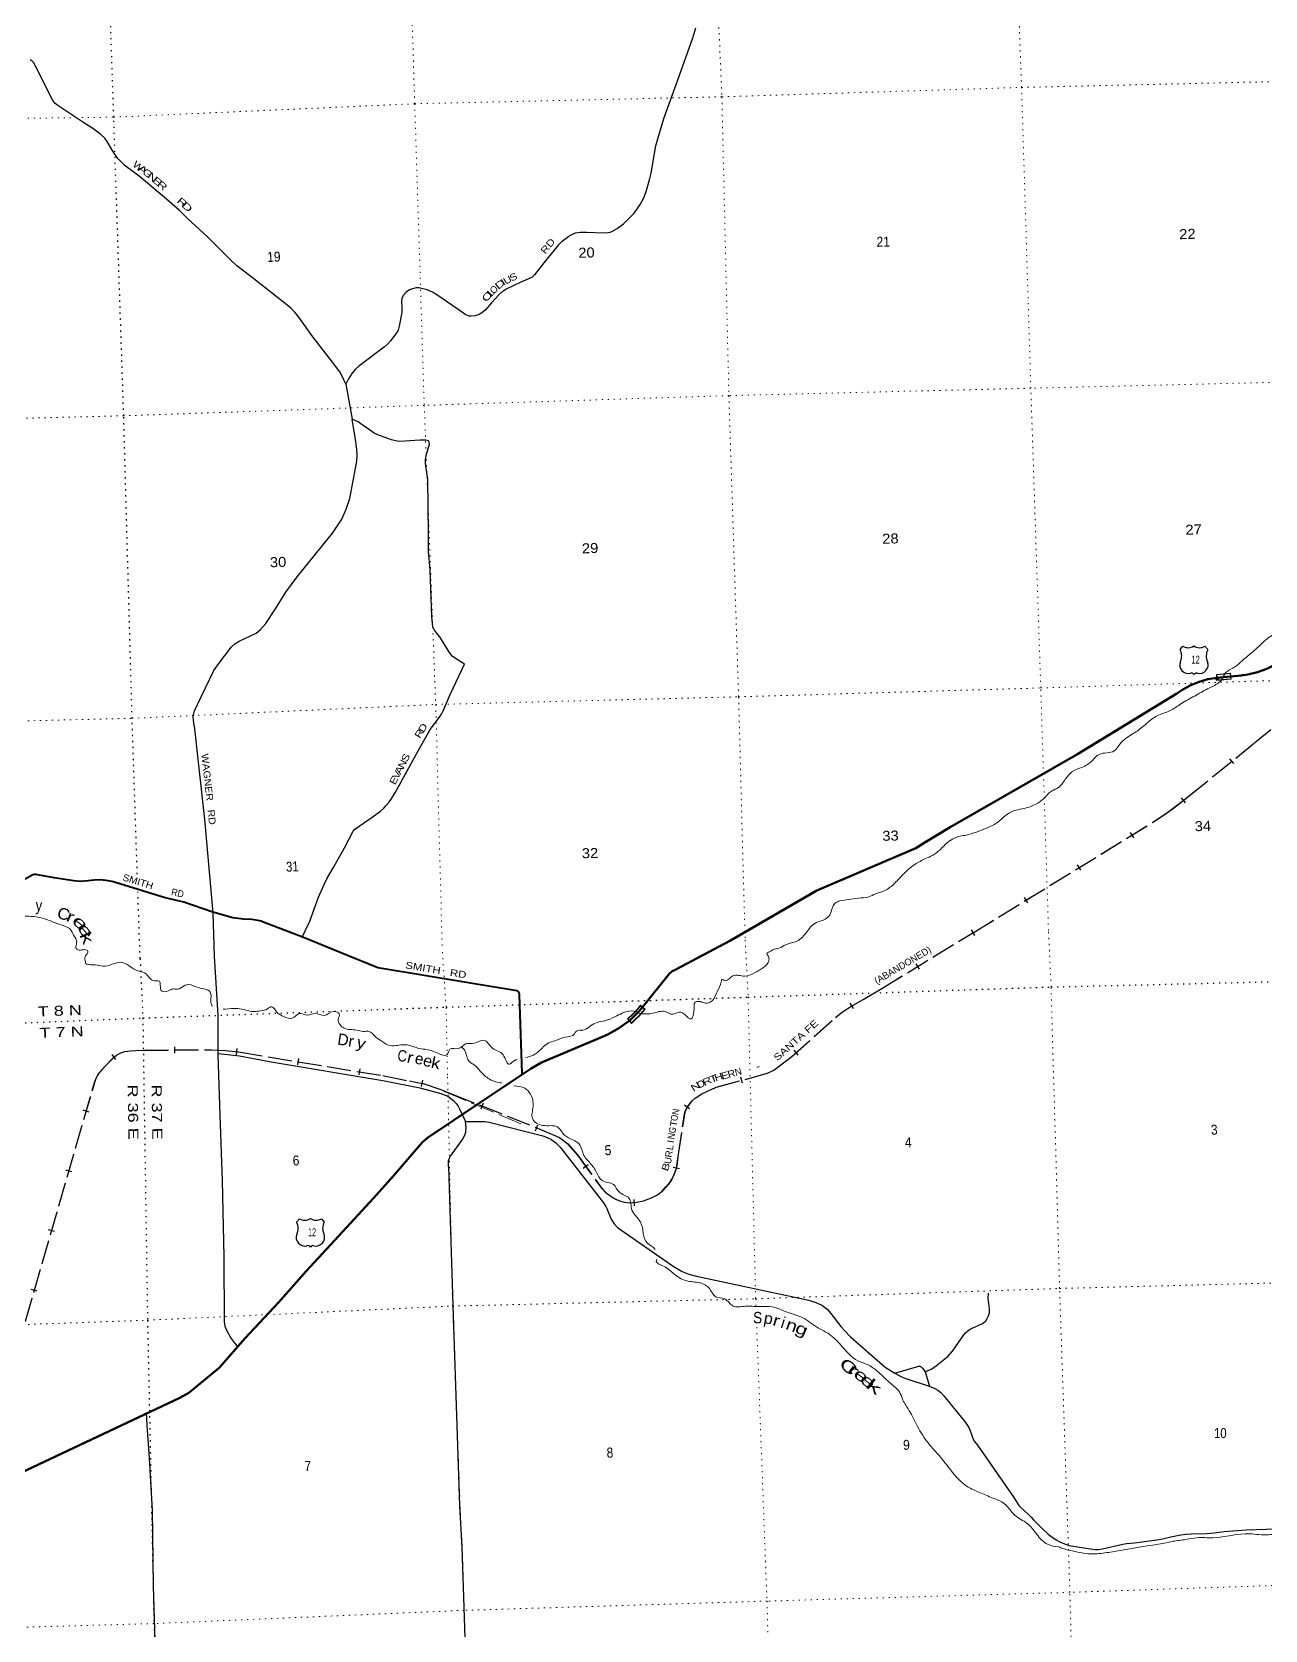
# Model space of a CAD drawing. Header units: feet. Extents: x 505285 to 763886, y -543582 to -353855.
# Drawn here: x 699334 to 720913, y -504605 to -476644 of the extents above; entities that cross this region are included whole.
import ezdxf
from ezdxf.enums import TextEntityAlignment as Align

# ---------------------------------------------------------------- set-up
doc = ezdxf.new("R2010")
doc.units = ezdxf.units.FT
doc.header["$LTSCALE"] = 70
doc.header["$PDMODE"] = 32
doc.header["$PDSIZE"] = 35
doc.linetypes.add('DOTTED', pattern=[1.5, 0.3, -1.2])
doc.linetypes.add('LONG_DASHED', pattern=[7.5, 6, -1.5])
for name, color, linetype, lineweight in [('16', 7, 'Continuous', 25), ('20', 7, 'Continuous', 70), ('26', 7, 'Continuous', 40), ('27', 7, 'Continuous', 13), ('29', 7, 'Continuous', 25), ('30', 7, 'Continuous', 13), ('34', 7, 'Continuous', 25), ('39', 7, 'Continuous', 13), ('57', 7, 'Continuous', 13), ('6', 7, 'DOTTED', 25), ('63', 7, 'Continuous', 25), ('7', 7, 'DOTTED', 13)]:
    doc.layers.add(name, color=color, linetype=linetype, lineweight=lineweight)
doc.layers.add('41', color=7, linetype='Continuous')
doc.layers.add('55', color=7, linetype='Continuous')

msp = doc.modelspace()

# ---------------------------------------------------------------- linework, layer by layer
at = {"layer": '16'}
for p, q in [((719425.4, -487451.68), (719476.71, -487392.92)), ((719668.47, -487386.95), (719668.19, -487387.15)), ((719860.56, -487392.83), (719911.95, -487451.68)), ((703962.63, -497469.31), (704013.94, -497410.55)), ((704205.7, -497404.58), (704205.42, -497404.78)), ((704397.79, -497410.46), (704449.18, -497469.31))]:
    msp.add_line(p, q, dxfattribs=at)
for centre, radius, start, end in [((719232.42, -487562.31), 222.05, 332.97043, 29.75871), ((719567.79, -487235.26), 182.07, 239.97227, 303.45418), ((719769.57, -487235.76), 181.52, 236.33975, 300.08743), ((719769.56, -487235.26), 182.07, 236.54582, 236.59441), ((720104.92, -487562.31), 222.05, 150.24129, 207.02957), ((719571.61, -487717.21), 151.42, 159.09177, 283.81923), ((719765.73, -487717.21), 151.42, 256.18077, 20.90823), ((704105.02, -497252.89), 182.07, 239.97227, 303.45418), ((704306.8, -497253.39), 181.52, 236.33975, 300.08743), ((704306.79, -497252.89), 182.07, 236.54582, 236.59441), ((704108.84, -497734.84), 151.42, 159.09177, 283.81923), ((703769.65, -497579.94), 222.05, 332.97043, 29.75871), ((704302.96, -497734.84), 151.42, 256.18077, 20.90823), ((704642.15, -497579.94), 222.05, 150.24129, 207.02957)]:
    msp.add_arc(centre, radius, start, end, dxfattribs=at)
for centre, major_axis, start_param, end_param in [((719626.95, -487916.03), (-19.56, 51.67), 4.95877769, 6.28318531), ((719710.4, -487916.03), (19.56, 51.67), 0, 1.32637542), ((704164.18, -497933.66), (-19.56, 51.67), 4.95877769, 6.28318531), ((704247.63, -497933.66), (19.56, 51.67), 0, 1.32637542)]:
    msp.add_ellipse(centre, major_axis=major_axis, ratio=0.929097, start_param=start_param, end_param=end_param, dxfattribs=at)
at = {"layer": '20'}
for points in [[(711559.28, -492539.3), (713070.14, -491668.42), (714799.36, -490922.75), (714957.82, -490827.91), (715403.49, -490560.29), (717633.35, -489278.36), (719369.95, -488217.2), (719475.92, -488146.99), (719615.04, -488072.68), (719761.17, -488013.32), (719912.7, -487969.55), (720067.98, -487941.87), (720491.99, -487902.1), (720514.91, -487899.98), (720541.99, -487895.7), (720612.66, -487884.52), (720780.81, -487843.65), (720943.76, -487785.43), (721072.72, -487723.48), (721089.87, -487715.24), (721122.72, -487695.62), (722993.73, -486578.14)], [(707911.29, -494885.31), (708069, -494780.05), (708248, -494676.05), (709328, -494221.26), (709359.35, -494208.06), (709378, -494199.28), (709409.84, -494184.28), (709604.05, -494076.33), (709760.92, -493966.22), (709797.4, -493940.61), (709903.36, -493837.16), (709962.28, -493774.94), (710039.92, -493679.66), (710466.68, -493147.79), (710479.84, -493129.53), (710494.84, -493112.75), (710511.51, -493097.63), (710529.67, -493084.33), (710538.19, -493079.37), (710564.23, -493065.86), (710588.19, -493053.2), (711559.28, -492539.3)], [(699138.11, -501856.49), (701919, -500541.05), (702078.69, -500455.06), (702611.61, -500019.97), (703065.38, -499498.2), (703645.61, -498873.82), (704130.98, -498325.4), (704488.99, -497941.77), (704907.83, -497484.81), (705309.03, -497050.25), (705662.85, -496656.67), (706014.27, -496241.08), (706169.73, -496066.74), (706253, -495992.05), (707178.3, -495374.5), (707911.29, -494885.31)]]:
    msp.add_lwpolyline(points, dxfattribs=at)
at = {"layer": '26'}
for points in [[(704728.67, -492748.81), (704085.89, -492490.42), (703369.94, -492211.82), (703342.13, -492201), (703319.94, -492196.24), (703179.06, -492174.64), (703037.92, -492168.93), (702847.97, -492143.83), (702500.91, -492045.19), (701992.62, -491868.76), (701662.26, -491791.74), (700795, -491523.04), (700732.19, -491506.24), (700629.8, -491488), (700526.06, -491480.57), (700422.12, -491484.02), (700319.1, -491498.32), (700178.42, -491508.32), (700067.43, -491499.4), (699723.65, -491446.85), (699399.72, -491383.71), (699373.62, -491386.45), (699349.64, -491393.15), (699212.7, -491465.3)], [(707911.29, -494885.31), (707910.57, -494862.04), (707868.31, -493493.07), (707868.38, -493489.72), (707867.95, -493482.14), (707866.74, -493474.64), (707864.75, -493467.32), (707862.01, -493460.24), (707858.54, -493453.48), (707854.38, -493447.13), (707849.59, -493441.24), (707844.2, -493435.89), (707838.28, -493431.13), (707831.9, -493427.02), (707825.13, -493423.59), (707818.03, -493420.9), (705384, -493016.05), (704728.67, -492748.81)]]:
    msp.add_lwpolyline(points, dxfattribs=at)
at = {"layer": '29'}
for p, q in [((704826.25, -482805.62), (704934.91, -483417.7)), ((710962, -498412.05), (712930, -498831.05)), ((714961.82, -500090.01), (715042.19, -500339.99))]:
    msp.add_line(p, q, dxfattribs=at)
for points in [[(708613.93, -480305), (708728.78, -480215.08), (708783.72, -480185.09), (708844.88, -480161.37), (708932.26, -480146.38), (709043.39, -480145.12), (709341.74, -480156.37), (709412.91, -480155.11), (709450.36, -480147.63), (709481.57, -480133.89), (709572.71, -480085.17), (709686.31, -480001.49), (709812.41, -479875.33), (709872.32, -479812.89), (709929.75, -479735.44), (709977.19, -479665.5), (710042.11, -479545.58), (710084.55, -479438.17), (710143.23, -479232.07), (710171.95, -479115.9), (710225.62, -478769.92), (710251.84, -478636.27), (710296.78, -478473.9), (710391.67, -478156.63), (710631.36, -477497.14), (710901.02, -476747.71), (710953.45, -476572.84)], [(702052.27, -479902.82), (701914.94, -479767.91), (701690.22, -479568.06), (701210.83, -479168.36), (700966.14, -478988.5), (700898.74, -478924.81), (700836.3, -478858.6), (700751.41, -478728.7), (700651.54, -478558.82), (700609.11, -478500.13), (700536.68, -478438.91), (700396.86, -478333.99), (700222.08, -478224.08), (699785.95, -477930.77), (699737.7, -477893.08), (699697.75, -477844.36), (699393.13, -477239.82), (699359.43, -477181.11), (699338.2, -477154.88), (699303.25, -477131.15)], [(704826.25, -482805.62), (704762.58, -482664.48), (704718.88, -482590.79), (704554.09, -482370.96), (704249.48, -481976.25), (704004.79, -481636.51), (703931.13, -481547.82), (703868.75, -481481.65), (703823.8, -481439.18), (703215.79, -480962.02), (703041.01, -480832.12), (702921.16, -480734.69), (702801.31, -480627.27), (702671.48, -480497.37), (702411.81, -480232.57), (702052.27, -479902.82)], [(708613.93, -480305), (708550.25, -480368.71), (708293.08, -480680.98), (708130.79, -480890.82), (708085.84, -480933.29), (708025.92, -480963.26), (707876.11, -481028.21), (707633.92, -481143.13), (707588.98, -481173.1), (707569, -481188.09), (707511.57, -481240.55), (707374.25, -481385.44), (707261.89, -481512.85), (707231.93, -481540.33), (707170.76, -481581.54), (707130.81, -481601.53), (707089.61, -481610.27), (707022.2, -481617.77), (706985.99, -481616.52), (706957.28, -481607.77), (706924.82, -481592.78), (706794.99, -481502.86)], [(706794.99, -481502.86), (706419.22, -481241.8), (706340.56, -481198.08), (706249.44, -481156.86), (706150.81, -481130.63), (706102.11, -481119.39), (706059.68, -481121.89), (705993.51, -481135.63), (705939.83, -481156.86), (705881.15, -481195.58), (705834.96, -481246.8), (705808.74, -481303), (705800.01, -481351.72), (705805, -481471.63), (705806.24, -481552.81), (705760.06, -481791.38), (705740.07, -481863.83), (705715.11, -481911.29), (705615.24, -482041.19), (705557.81, -482106.15), (705500.39, -482156.11), (705055.95, -482490.85), (704996.02, -482545.81), (704931.11, -482620.76), (704871.19, -482715.68), (704826.25, -482805.62)], [(702173.09, -488784.61), (702157.14, -488625.09), (702164.63, -488570.13), (702178.37, -488523.91), (702298.22, -488264.1), (702517.94, -487814.44), (702602.83, -487694.53), (702827.55, -487404.74), (702886.22, -487348.54), (702957.39, -487304.82), (703257.02, -487164.92), (703335.66, -487098.72), (703426.8, -486995.05), (703596.59, -486735.24), (703776.36, -486445.45), (703976.11, -486175.65), (704595.33, -485416.22), (704755.13, -485166.4), (704833.78, -484995.28), (704894.96, -484806.67), (705018.55, -484150.9), (705024.79, -484057.23), (705018.55, -483943.56), (704994.83, -483777.44), (704934.91, -483417.7)], [(706303.19, -488848.66), (706450.54, -488653.81), (706499.22, -488580.12), (706530.44, -488523.9), (706650.29, -488234.12), (706902.21, -487704.65), (706710.21, -487584.6), (706685.87, -487565.24), (706668.39, -487542.75), (706630.31, -487484.67), (706480.5, -487244.85), (706376.26, -487108.07), (706350.66, -487054.99), (706330.69, -486875.12), (706300.72, -486055.73), (706270.76, -485725.97), (706270.76, -485426.19), (706260.77, -484476.9), (706220.82, -484197.1), (706217.71, -484131.51), (706230.81, -484057.21), (706290.74, -483857.35), (706285.13, -483819.24), (706270.76, -483797.4), (706225.2, -483784.26), (706120.95, -483787.41), (705771.39, -483807.39), (705723.33, -483804.25), (705625.95, -483781.76), (705561.65, -483757.43), (705388.74, -483691.83), (705323.82, -483661.85), (705282, -483637.52), (705091.61, -483501.97), (705042.3, -483467.64), (704934.91, -483417.7)], [(702173.09, -488784.61), (702353.26, -490420.73), (702446.63, -491466.36), (702501.41, -492063.25), (702522.24, -492816.07)], [(704064.76, -492480.8), (704194.58, -492202.44), (704349.38, -491782.75), (704439.27, -491572.9), (704501.71, -491450.49), (704619.05, -491253.14), (704803.81, -490918.39), (704953.63, -490628.6), (704986.1, -490591.12), (705058.5, -490538.67), (705288.21, -490383.78), (705433.04, -490278.85), (705492.95, -490223.9), (705531.67, -490180.18), (705577.84, -490123.97), (705631.55, -490050.28), (705697.69, -489944.11), (706061, -489273.35), (706303.19, -488848.66)], [(702522.24, -492816.07), (702585, -493852.05), (702588, -494535.05), (702622, -495593.05), (702665, -496744.05), (702693, -498075.05), (702695, -499215.05), (702709.59, -499287.03), (702741, -499370.05)], [(702597, -494518.05), (702968, -494559.05), (703521, -494661.05), (705475, -494989.05), (706123, -495117.05), (706486, -495219.05)], [(706486, -495219.05), (706563.51, -495245.84), (706610.57, -495266.4), (706664.11, -495303.2), (706710.08, -495342.16), (706759.3, -495391.94), (706794.46, -495441.73), (706817.71, -495487.18), (706862.6, -495582.41), (706922.99, -495709.93)], [(706624, -496503.05), (706623.55, -496411.42), (706625.17, -496391.93), (706634.91, -496361.63), (706660.32, -496311.85), (706870.17, -496019.64), (706904.25, -495957.94), (706926.42, -495891.94), (706935.07, -495809.68), (706922.99, -495709.93)], [(706922.99, -495709.93), (707254, -495706.05), (707332.6, -495719.84), (708272, -495961.05)], [(708272, -495961.05), (708350.5, -495988.26), (708422.97, -496025.05), (708460.83, -496048.86), (708499.77, -496079.17), (708574.41, -496154.92), (709335.92, -497128.96), (709377.02, -497193.89), (709396.49, -497228.53), (709470.05, -497414.68), (709519.81, -497499.09), (709582.55, -497561.86), (710556.07, -498237.2), (710711.83, -498330.27), (710829.73, -498380.06), (710962, -498412.05)], [(706624, -496503.05), (706699, -498927.05), (706816, -502431.05), (706857, -503142.05), (706954.82, -506172.07)], [(714961.82, -500090.01), (715079.73, -500033.74), (715164.1, -499975.3), (715369.63, -499812.96), (715443.18, -499728.54), (715640.05, -499440.65), (715670.34, -499406.02), (715711.44, -499371.39), (715754.71, -499338.92), (715800.14, -499317.28), (715955.91, -499250.18), (715990.52, -499226.37), (716027.3, -499193.9), (716051.1, -499154.94), (716074.89, -499105.15), (716087.88, -499055.37), (716090.04, -498986.1), (716081.39, -498893.03), (716070.57, -498851.9), (716068.4, -498802.11), (716074.89, -498711.2)], [(712930, -498831.05), (713049.37, -498871.39), (713157.54, -498923.34), (713248.4, -498992.61), (713313.3, -499066.2), (713486.38, -499295.64), (713552.37, -499367.07), (713659.45, -499473.14), (714265.2, -500005.61), (714433.94, -500109.51)], [(702741, -499370.05), (702817.09, -499502.38), (702871.18, -499575.97), (702933.92, -499647.4)], [(714433.94, -500109.51), (714810.39, -499999.1), (714847.16, -499988.28), (714875.29, -499990.45), (714894.76, -499999.1), (714916.39, -500020.75), (714961.82, -500090.01)], [(714433.94, -500109.51), (714537.8, -500167.94), (714624.33, -500202.57), (715037.54, -500338.94)], [(715037.54, -500338.94), (715134.9, -500380.06), (715185.74, -500410.36), (715236.58, -500451.49), (715289.58, -500505.6), (715670.34, -500973.14), (715726.59, -501059.72), (715747.15, -501103.01), (715804.47, -501263.19), (715829.35, -501306.48), (715878.03, -501371.42), (716514.07, -502284.86), (716604.93, -502423.39), (716640.63, -502462.34), (716769.35, -502579.23), (716816.95, -502629), (716860.21, -502674.47), (717015.98, -502834.65), (717117.66, -502925.55), (717163.09, -502960.19), (717256.12, -503025.12), (717323.18, -503064.09), (717401.07, -503098.71), (717483.27, -503124.7), (717742.88, -503167.99), (717937.59, -503193.96), (717991.68, -503193.95), (718067.39, -503185.31), (718426.52, -503103.05), (718490.34, -503092.22), (718625.55, -503077.08), (719058.23, -503022.96), (719118.8, -503012.14), (719265.92, -502973.18)], [(701333.78, -500796.31), (701342, -501021.05), (701382, -501598.05), (701435, -502505.05), (701454, -503833.05), (701483, -504795.05), (701506, -505288.05), (701555, -505547.05), (701556, -506282.05), (701571, -506362.05)], [(719265.92, -502973.18), (719436.84, -502938.54), (719528.78, -502925.56), (719627.22, -502921.23), (719895.48, -502916.9), (720024.2, -502903.92), (720198.35, -502882.27), (720583.44, -502851.96), (721293.04, -502825.99), (721390.39, -502832.49), (721487.74, -502856.29), (721763.58, -502942.88), (721851.19, -502977.51), (721884.73, -503001.32), (721919.34, -503029.46), (721998.3, -503107.38), (722664.63, -503843.32), (722829.05, -504007.83), (722917.75, -504083.58), (723045.39, -504176.66)]]:
    msp.add_lwpolyline(points, dxfattribs=at)
at = {"layer": '34', "linetype": 'LONG_DASHED', "lineweight": 13}
msp.add_line((706537, -495175.05), (707990, -495788.05), dxfattribs=at)
at = {"layer": '39'}
for points in [[(720152.62, -487981.55), (720221.89, -487859.79), (720393.94, -487746.49), (720537.6, -487625.96), (720722.52, -487468.12), (720968.08, -487246.31), (721206.14, -487117.09), (721372.09, -487074.25), (721538.48, -487047.46), (721649.26, -487048.35), (721771.84, -486966.57), (721841, -486846.13), (721942.06, -486787.05), (722133.76, -486801.72), (722226.31, -486799.1), (722285.73, -486763.29), (722323.25, -486663.83), (722372.05, -486608.23), (722437.4, -486568.23), (722484.74, -486532.75), (722512.02, -486499.85), (722558.42, -486430.26), (722620.3, -486410.44), (722752.48, -486384.62), (722816.96, -486371.86)], [(712797.52, -492500.37), (712832.41, -492464.34), (712918.05, -492357.5), (713009.95, -492258.51), (713123.25, -492205.11), (713216.82, -492166.32), (713297.26, -492089.75), (713325.28, -492010.64), (713347.76, -491949.76), (713392.31, -491886.24), (713469.78, -491847.91), (713620.13, -491823.58), (713794.68, -491800.58), (713977.23, -491775.34), (714096.67, -491725.78), (714234.28, -491677.72), (714410.19, -491558.28), (714576.61, -491386.91), (714783.15, -491210.38), (714971.63, -491108.67), (715090.86, -491051.08), (715225.07, -490952.9), (715356.49, -490826.69), (715475.16, -490749.04), (715681.07, -490695.03), (716036.22, -490576.56), (716236.66, -490470.49), (716372.44, -490356.21), (716513.08, -490271.91), (716705.18, -490228.33), (716912.38, -490148.18), (717036.81, -490060.32), (717182.03, -489923.68), (717295.11, -489862.25), (717416.03, -489720.27), (717543.15, -489584.14), (717708.26, -489511.2), (717890.26, -489393.61), (718010.05, -489283.79), (718148.28, -489257.8), (718274.15, -489222.11), (718379.41, -489096.64), (718578.3, -488934.39), (718762.14, -488810.71), (718864.33, -488719.47), (719050.24, -488597.74), (719253.42, -488517.7), (719439.5, -488402), (719681.3, -488262.63), (719905.45, -488139.83), (720097.78, -488031.98), (720152.62, -487981.55)], [(698843.77, -492116.52), (698934.7, -492115.76), (699121.93, -492114.49), (699373.88, -492123.45), (699535.85, -492155.02), (699727.09, -492225.93), (699906.04, -492289.15), (700004.18, -492342.61), (700061.45, -492447.43), (700109.94, -492526.39), (700112.11, -492604.64), (700108.18, -492681.06), (700159.32, -492709.74), (700259.76, -492700.88), (700310.89, -492729.56), (700298.03, -492774.1), (700268.85, -492811.08), (700259.56, -492839.45), (700256.15, -492861.64), (700265.5, -492885.5)], [(711408, -493216.05), (711469, -493242.05), (711599, -493161.05), (711804, -493164.05), (711976, -493106.05), (712152, -492999.05), (712227, -492900.05), (712224, -492826.05), (712196, -492769.05), (712263, -492727.05), (712298, -492705.05), (712404, -492673.05), (712530, -492613.05), (712628, -492579.05), (712717, -492554.05), (712774, -492520.05), (712797.52, -492500.37)], [(700265.5, -492885.5), (700279, -492944.05), (700332, -492962.05), (700444, -492966.05), (700574, -492990.05), (700737, -492956.05), (700895, -492922.05), (701036, -492985.05), (701187, -493072.05), (701301, -493105.05), (701374, -493170.05), (701446, -493242.05), (701563, -493252.05), (701580, -493324.05), (701603, -493421.05), (701720, -493423.05), (701803, -493386.05), (701882, -493393.05), (701998, -493333.05), (702078, -493312.05), (702244, -493365.05), (702384, -493398.05), (702454, -493443.05), (702463, -493594.05), (702489.02, -493693.5)], [(709989.2, -493821.89), (710200, -493814.05), (710408, -493783.05), (710546, -493832.05), (710662, -493794.05), (710770, -493849.05), (710861, -493914.05), (710921, -493733.05), (710937, -493622.05), (711007, -493606.05), (711098, -493632.05), (711204, -493621.05), (711306, -493477.05), (711381, -493309.05), (711408, -493216.05)], [(702676.88, -493741.55), (702715, -493741.05), (702938, -493730.05), (703215, -493782.05), (703333, -493770.05), (703455, -493738.05), (703528, -493699.05), (703615, -493786.05), (703739, -493872.05), (703890, -493897.05), (704012, -493820.05), (704160, -493845.05), (704290, -493819.05), (704446, -493853.05), (704614, -493781.05), (704712, -493826.05), (704695, -493917.05), (704725, -494018.05), (704799, -494076.05), (705011, -494107.05), (705130, -494130.05), (705235, -494133.05), (705353, -494231.05), (705468, -494311.05), (705558, -494368.05), (705708, -494379.05), (705816, -494365.05), (705902, -494368.05), (706089, -494422.05), (706323, -494466.05), (706442, -494514.05), (706597, -494537.05), (706648, -494443.05), (706793, -494432.05), (706922, -494351.05), (707077, -494337.05), (707240, -494285.05), (707395, -494424.05), (707578, -494542.05), (707688, -494705.05), (707802, -494629.05), (707821.87, -494626.15)], [(707972.49, -494589.69), (708111, -494544.05), (708195, -494487.05), (708373, -494332.05), (708484, -494294.05), (708667, -494231.05), (708826, -494174.05), (708839, -494149.05), (708890, -494117.05), (709000, -494103.05), (709110, -494035.05), (709223, -493973.05), (709362, -493944.05), (709535, -493876.05), (709663, -493813.05), (709833, -493773.05), (709989.2, -493821.89)], [(706844.86, -494397.22), (706902, -494456.05), (706946, -494577.05), (706987, -494657.05), (707077, -494720.05), (707177, -494824.05), (707273, -494919.05), (707451, -495014.05), (707553, -495033.11)], [(707768.67, -495082.91), (707961, -495126.05), (708057, -495229.05), (708103, -495449.05), (708092, -495654.05), (708275.74, -495776.21), (708528.87, -495802.41), (708655.44, -495946.51), (708921.66, -496116.8), (708982.76, -496282.73), (709104.96, -496439.92), (709214.06, -496597.11), (709310.08, -496741.21), (709510.83, -496811.07), (709606.85, -496937.7), (709781.42, -497051.23), (709834, -497258.05), (709984, -497468.05), (710105, -497839.05), (710235, -497943.05), (710237.2, -497947.04)], [(710270.12, -498114.62), (710260, -498154.05), (710384, -498238.05), (710567, -498371.05), (710780, -498492.05), (711021, -498532.05), (711188, -498630.05), (711300, -498776.05), (711456, -498812.05), (711604, -498936.05), (711813, -498940.05), (712060, -498946.05), (712291, -498952.05), (712550, -499044.05), (712822, -499142.05), (713096, -499322.05), (713281, -499425.05), (713491, -499620.05), (713788, -499894.05), (713978, -499971.05), (714161, -500106.05), (714361, -500292.05), (714514, -500438.05), (714566, -500561.05), (714667, -500736.05), (714812, -501007.05), (714989, -501297.05), (715208, -501552.05), (715411, -501807.05), (715707, -502097.05), (715914, -502196.05), (716148, -502296.05), (716352, -502395.05), (716534, -502595.05), (716750, -502740.05), (716919, -502932.05), (717107, -503105.05), (717305.22, -503149.02)], [(719149.74, -503085.8), (719303, -503052.05), (719532, -503020.05), (719716, -502991.05), (720005, -502990.05), (720647, -502921.05), (720806, -502936.05), (721143, -502924.05), (721386, -502924.05), (721559, -502975.05), (721731, -503051.05), (721998, -503261.05), (722169, -503437.05), (722314, -503601.05), (722441, -503743.05), (722568, -503914.05), (722864, -504167.05), (723103, -504320.05), (723359, -504490.05), (723686, -504641.05), (724074, -504741.05), (724295, -504763.05), (724359.59, -504752.69)], [(717305.22, -503149.02), (717376, -503178.05), (717477, -503207.05), (717611, -503236.05), (717809, -503270.05), (718078, -503260.05), (718343, -503217.05), (719149.74, -503085.8)]]:
    msp.add_spline(points, degree=3, dxfattribs=at)
at = {"layer": '55'}
msp.add_point((720068.83, -487965.46), dxfattribs=at)
at = {"layer": '57'}
for p, q in [((720061.46, -487885.8), (720310.4, -487862.77)), ((720071.14, -487990.35), (720061.46, -487885.8)), ((720310.4, -487862.77), (720320.07, -487967.32)), ((720071.14, -487990.35), (720320.07, -487967.32)), ((709983.12, -493674.86), (710062.68, -493739.53)), ((710051.45, -493740.71), (709984.15, -493686)), ((709824.2, -493991.18), (709754.35, -493913.19))]:
    msp.add_line(p, q, dxfattribs=at)
msp.add_lwpolyline([(720303.17, -487871.47), (720070.16, -487893.02), (720078.36, -487981.64), (720311.36, -487960.09)], close=True, dxfattribs=at)
for points in [[(709983.12, -493674.86), (709939.53, -493726.16), (709893.81, -493776.88), (709832.22, -493841.19), (709779.03, -493888.28), (709754.35, -493913.19)], [(709984.15, -493686), (709945.55, -493731.43), (709899.67, -493782.33), (709837.77, -493846.96), (709784.53, -493894.1), (709765.33, -493913.47), (709824.73, -493979.79)], [(710062.68, -493739.53), (710017.91, -493795), (709962.86, -493856.58), (709902.21, -493919.08), (709824.2, -493991.18)], [(709824.73, -493979.79), (709896.62, -493913.35), (709957, -493851.13), (710011.81, -493789.82), (710051.45, -493740.71)]]:
    msp.add_lwpolyline(points, dxfattribs=at)
at = {"layer": '6'}
msp.add_line((701226.56, -492855.46), (701187.53, -491687.92), dxfattribs=at)
for points in [[(701177.21, -491379.19), (701086.09, -488653.17), (700939.6, -483359.74), (700764.81, -478135.4), (700590.81, -472866.85), (700441.23, -467607.65), (700286.59, -462238.14), (700130.58, -457037.36), (699979.78, -451734.02), (699881, -447175.05)], [(701226.56, -492855.46), (701273.79, -493896.32), (701355.78, -499184.04), (701468.63, -504492.76), (701535.92, -506423.42)], [(698899, -493994.05), (701273.79, -493896.32), (706580.9, -493706.41), (711866.41, -493531.29), (717167.91, -493353.62), (722477.21, -493227.85), (727682.81, -493125.78), (730653.69, -493021.71)]]:
    msp.add_lwpolyline(points, dxfattribs=at)
at = {"layer": '63'}
for p, q in [((720365.59, -489446.08), (720295.86, -489360.22)), ((719518.72, -490130.46), (719450.74, -490043.21)), ((718613.81, -490742.34), (718555.92, -490648.09)), ((717686.88, -491311.72), (717628.99, -491217.47)), ((716759.95, -491881.1), (716702.06, -491786.85)), ((715833.02, -492450.48), (715775.13, -492356.24)), ((714865.09, -493043.84), (714807.36, -492949.49)), ((713712.1, -493730.51), (713651.33, -493638.09)), ((700803.76, -494624.4), (700734.95, -494537.8)), ((701833.13, -494510.73), (701832.29, -494400.13)), ((702913.23, -494541.65), (702925.68, -494431.74)), ((703984.4, -494716.13), (704002.31, -494606.98)), ((712744.05, -494544.37), (712670.27, -494461.96)), ((705057.87, -494892.35), (705075.79, -494783.2)), ((706149.54, -495093.74), (706171.8, -494985.39)), ((711770.65, -495039.36), (711741.6, -494932.63)), ((707195.17, -495486.1), (707236.22, -495383.39)), ((710843.08, -495487.72), (710755.84, -495419.73)), ((700334.87, -495542.8), (700228.66, -495511.92)), ((708146.4, -495867.97), (708187.45, -495765.26)), ((700031.24, -496587.4), (699925.02, -496556.53)), ((708980.02, -496524.08), (709069.37, -496458.87)), ((710665.08, -496534), (710556.21, -496514.47)), ((709880.79, -497180.73), (709873.78, -497070.34)), ((699727.6, -497632.01), (699621.39, -497601.13)), ((699423.97, -498676.61), (699317.75, -498645.74))]:
    msp.add_line(p, q, dxfattribs=at)
at = {"layer": '63', "linetype": 'LONG_DASHED'}
for points in [[(715803.5, -492404.54), (718951.49, -490470.84), (719187.98, -490314.59), (719306.97, -490226.22), (719584.7, -490009.84), (720736.25, -489074.76), (721013.91, -488850.25)], [(699071.95, -499705.52), (700434.26, -495005.26), (700466.59, -494925.06), (700506.21, -494861.19), (700612.36, -494736.64), (700740.26, -494605.12), (700814.88, -494545.84), (700886.64, -494503.13), (700960.49, -494484.05), (701061.24, -494473.1), (701150.84, -494466.54), (701300.2, -494460.18), (702475.72, -494451.25), (702715.99, -494464.36), (702947.52, -494490.59), (705474.6, -494905.43), (705939.8, -494998.08), (706101.29, -495028.65), (706181.94, -495045.21), (706470.31, -495141.38), (706677.74, -495222.22), (708251.14, -495851.03), (708566.03, -495988.41), (708710.61, -496096.3), (708883.09, -496293.39), (709302.97, -496868.65), (709382.64, -496956.45), (709504.27, -497043.37), (709560.5, -497073.67), (709634.28, -497099.72), (709710.23, -497121.43), (709779.36, -497130.07), (709916.13, -497121.39), (710033.38, -497095.32), (710174.72, -497043.1), (710277.63, -496989.69), (710363.44, -496923.75), (710428.64, -496852), (710498.19, -496773.71), (710532.82, -496715.24), (710572.57, -496633.84), (710611.01, -496526.19), (710626.21, -496441.52), (710639.33, -496317.39), (710760.69, -495545.72), (710799.09, -495455.35), (710885.1, -495344.97), (710939.82, -495296.99), (711053.81, -495222.42), (711310.02, -495108.17), (712206.46, -494864.14), (712316.46, -494807.99), (712630.92, -494572.37), (713396.74, -493886.76), (713520.84, -493788.05), (713663.48, -493694.25), (713881.77, -493571.95), (714205.29, -493378.28), (715799.27, -492406.05)]]:
    msp.add_lwpolyline(points, dxfattribs=at)
at = {"layer": '63', "linetype": 'LONG_DASHED', "lineweight": 13}
for points in [[(715805.65, -492408.03), (718953.69, -490474.3), (719190.33, -490317.95), (719309.45, -490229.48), (719587.25, -490013.05), (720738.83, -489077.95), (721016.42, -488853.49)], [(699071.53, -499708.18), (700438.14, -495006.6), (700470.26, -494926.92), (700509.53, -494863.61), (700615.39, -494739.4), (700743.02, -494608.17), (700817.21, -494549.22), (700888.23, -494506.95), (700961.23, -494488.09), (701061.61, -494477.18), (701151.08, -494470.63), (701300.3, -494464.28), (702475.62, -494455.35), (702715.65, -494468.45), (702946.96, -494494.65), (705473.87, -494909.46), (705939.02, -495002.1), (706100.5, -495032.67), (706180.88, -495049.18), (706468.92, -495145.24), (706676.23, -495226.03), (708249.56, -495854.81), (708563.96, -495991.98), (708707.81, -496099.33), (708879.89, -496295.95), (709299.79, -496871.24), (709379.9, -496959.53), (709502.1, -497046.86), (709558.84, -497077.43), (709633.03, -497103.63), (709709.41, -497125.46), (709779.23, -497134.19), (709916.71, -497125.46), (710034.54, -497099.26), (710176.38, -497046.86), (710279.84, -496993.16), (710366.23, -496926.78), (710431.69, -496854.74), (710501.52, -496776.14), (710536.43, -496717.19), (710576.35, -496635.43), (710614.99, -496527.25), (710630.27, -496442.1), (710643.4, -496317.92), (710764.66, -495546.86), (710802.65, -495457.45), (710888.1, -495347.8), (710942.31, -495300.26), (711055.78, -495226.03), (711311.4, -495112.04), (712207.95, -494867.98), (712318.64, -494811.48), (712633.52, -494575.54), (713399.39, -493889.89), (713523.25, -493791.37), (713665.61, -493697.76), (713883.83, -493575.5), (714207.41, -493381.79), (715799.76, -492407.46)]]:
    msp.add_lwpolyline(points, dxfattribs=at)
at = {"layer": '7'}
for points in [[(710393.61, -446856.03), (710519.28, -451374.16), (710682.54, -456691.21), (710841.82, -462010.38), (711049.97, -467275.95), (711184.56, -472575.74), (711407.08, -477778.66), (711529.61, -483006.49), (711699.64, -488277.16), (711813.35, -492531.47)], [(717122.81, -492367.16), (716987.19, -488121.83), (716813.85, -482877.36), (716652.1, -477614.48), (716458.75, -472374.6), (716317.06, -467109.15), (716154.23, -461880.45), (715973.37, -456581.97), (715826.04, -451258.45), (715800.98, -450613.24)], [(705805.77, -470139.03), (705868.14, -472633.49), (706032.02, -477900.31), (706198.19, -483177.12), (706399.42, -488410.76), (706513.93, -492694.25)], [(698420.08, -478165.62), (700764.81, -478135.4), (706032.02, -477900.31), (711407.08, -477778.66), (716652.1, -477614.48), (721958.69, -477492.75), (727232.71, -477357.89), (729444.68, -477331.48)], [(730326.37, -482564.02), (727384.85, -482637.09), (722146.44, -482748.87), (716813.85, -482877.36), (711529.61, -483006.49), (706198.19, -483177.12), (700939.6, -483359.74), (698579.08, -483418.45)], [(698739.25, -488709.47), (701086.09, -488653.17), (706399.42, -488410.76), (711699.64, -488277.16), (716987.19, -488121.83), (722310.61, -487953.43), (725602.8, -487870.62)], [(718682.21, -537782.89), (718540.53, -535869.11), (718340.04, -530583.53), (718162.05, -525132.59), (717990.58, -519813.88), (717794.99, -514554.23), (717631.82, -509243.26), (717497.23, -503945.34), (717317.8, -498628.92), (717167.91, -493353.62), (717122.81, -492367.16)], [(711813.35, -492531.47), (711866.41, -493531.29), (711998.31, -498809.24), (712004.84, -498983.24)], [(706606.78, -494891.47), (706580.9, -493706.41), (706513.93, -492694.25)], [(706974.01, -506743.41), (706894.88, -504260.53), (706695.1, -498936.8), (706606.78, -494891.47)], [(699058, -499265.05), (701355.78, -499184.04), (706695.1, -498936.8), (711998.31, -498809.24), (717317.8, -498628.92), (722614.71, -498493.55), (727903.87, -498366.48), (729295.88, -498335.8)], [(712016.92, -499304.98), (712196.92, -504098.89), (712342.44, -509422.52), (712487.95, -514746.15), (712670.51, -520036.37), (712806.01, -523758.98)], [(730992.21, -503603.01), (728155.5, -503678.37), (722822.82, -503766.82), (717497.23, -503945.34), (712196.92, -504098.89), (706894.88, -504260.53), (701468.63, -504492.76), (699219.32, -504554.21)]]:
    msp.add_lwpolyline(points, dxfattribs=at)

# ---------------------------------------------------------------- texts
at = {"layer": '16', "width": 0.6}
for p in [(719698.36, -487697.46), (704235.59, -497715.09)]:
    msp.add_text('12', height=140, dxfattribs=at).set_placement(p, align=Align.CENTER)
at = {"layer": '27'}
for s, rotation, width, p in [('SMITH', 342.786, 1.1, (700909.23, -491485.15)), ('RD', 346.877, 0.95, (701762.14, -491743.15)), ('SMITH   RD', 350.557, 1.25, (705860.01, -493026.2))]:
    msp.add_text(s, height=120, rotation=rotation, dxfattribs=dict(at, width=width)).set_placement(p)
at = {"layer": '30'}
for s, rotation, width, p in [('W', 320.168, 1.25, (701155.53, -479041.14)), ('A', 324.553, 1.55, (701237.27, -479097.99)), ('G', 322.053, 1.35, (701319.69, -479163.44)), ('N', 319.822, 1.5, (701405.02, -479233.4)), ('E', 319.822, 1.65, (701492.07, -479306.9)), ('R', 319.801, 1.5, (701575.49, -479377.41)), ('R', 319.901, 1.5, (701925.36, -479671.79)), ('D', 317.315, 1.6, (702008.04, -479748.76)), ('U', 27.995, 1.2, (707683.16, -481036.68)), ('S', 25.117, 1.2, (707783.1, -480985.98)), ('C', 49.969, 1.5, (707339.98, -481314.14)), ('L', 45.786, 2.05, (707421.57, -481231.86)), ('D', 39.058, 1.5, (707560.62, -481104.89)), ('D', 57.372, 1.3, (706223.83, -488852.1)), ('R', 58.439, 1.3, (706160.78, -488950.94)), ('S', 61.928, 1.3, (705923.95, -489371.04)), ('V', 62.733, 1.3, (705769.28, -489668.4)), ('A', 62.597, 1.3, (705816.15, -489583.93)), ('N', 62.597, 1.2, (705867.78, -489478.81)), ('E', 62.733, 1.25, (705718.38, -489767.14))]:
    msp.add_text(s, height=120, rotation=rotation, dxfattribs=dict(at, width=width)).set_placement(p, align=Align.CENTER)
for s, rotation, width, p in [('RD', 51.33, 1.25, (708317.3, -480539.95)), ('WAGNER   RD', 276.284, 1.15, (702297.84, -489277.92))]:
    msp.add_text(s, height=120, rotation=rotation, dxfattribs=dict(at, width=width)).set_placement(p)
for s, rotation, p in [('O', 44.786, (707458.53, -481193.48)), ('I', 33.995, (707614.38, -481070.77))]:
    msp.add_text(s, height=120, rotation=rotation, dxfattribs=at).set_placement(p, align=Align.CENTER)
at = {"layer": '41'}
for s, rotation, width, p in [('y', 357.154, 0.85, (699393.63, -492021.28)), ('C', 341.149, 1.1, (699754.71, -492134.26)), ('r', 337.739, 1.4, (699916.16, -492191.6)), ('e', 322.475, 1.75, (700014.61, -492227.89)), ('e', 310.979, 1.85, (700106.47, -492326.48)), ('k', 294.117, 1.5, (700160.15, -492442.39)), ('r', 350.824, 1.05, (704859.61, -494390.95)), ('y', 343.802, 1.15, (704995.98, -494408.55)), ('C', 354.046, 0.85, (705721.94, -494648.65)), ('r', 346.767, 1.15, (705882.98, -494670.67)), ('e', 345.31, 1.05, (706161.06, -494722.82)), ('k', 348.397, 1.15, (706305.41, -494764.77)), ('S', 359.138, 0.9, (711950.9, -499237.37)), ('p', 349.782, 1.05, (712129.02, -499234.58)), ('r', 343.322, 1.25, (712282.31, -499266.71)), ('n', 339.682, 1.3, (712507.17, -499332.58)), ('g', 336.475, 1.4, (712671.63, -499388.74)), ('C', 320.351, 1.6, (713441.24, -499975.8)), ('r', 323.084, 1.9, (713579.25, -500083.99)), ('e', 324.438, 1.65, (713689.5, -500159.74)), ('e', 322.317, 1.75, (713801.24, -500249.34)), ('k', 322.235, 1.95, (713906.32, -500344.18))]:
    msp.add_text(s, height=200, rotation=rotation, dxfattribs=dict(at, width=width)).set_placement(p)
for s, rotation, p in [('D', 350.99, (704668.97, -494358.35)), ('e', 348.683, (706021.74, -494690.86)), ('i', 342.385, (712421.68, -499311.65))]:
    msp.add_text(s, height=200, rotation=rotation, dxfattribs=at).set_placement(p)
at = {"layer": '6', "width": 1.35}
for s, rotation, p in [('T 8 N', 2.344, (699437.72, -493871.38)), ('T 7 N', 2.344, (699470.23, -494245.37)), ('R 36 E', 270.888, (701008.28, -495062.52)), ('R 37 E', 270.888, (701426.42, -495061.58))]:
    msp.add_text(s, height=175, rotation=rotation, dxfattribs=at).set_placement(p)
at = {"layer": '63'}
msp.add_text('(ABANDONED)', height=120, rotation=30.76, dxfattribs=at).set_placement((714119.84, -493310.47))
for s, rotation, width, p in [('SANTA FE', 41.837, 1.25, (712377.4, -494657.49)), ('-', 15.228, 1.4, (712016.79, -494808.5))]:
    msp.add_text(s, height=120, rotation=rotation, dxfattribs=dict(at, width=width)).set_placement(p)
for s, rotation, width, p in [('T', 21.033, 1.45, (711282.68, -495013.35)), ('H', 18.228, 1.25, (711367.81, -494986.5)), ('E', 15.228, 1.3, (711477.48, -494958.95)), ('R', 15.228, 1.15, (711590.08, -494928.29)), ('N', 15.228, 1.05, (711708.1, -494894.76)), ('N', 33.192, 1.45, (710979.89, -495146.58)), ('O', 24.033, 1.1, (711063.24, -495106.81)), ('R', 26.033, 1.35, (711173.7, -495055.46)), ('T', 80.562, 1.2, (710623.94, -495752.33)), ('O', 80.562, 0.85, (710634.54, -495653.17)), ('N', 80.562, 0.95, (710658.02, -495547.27)), ('N', 80.562, 0.95, (710582.88, -495972.3)), ('G', 80.562, 0.85, (710600.1, -495866.66)), ('R', 79.562, 1.05, (710537.93, -496286.06)), ('I', 80.562, 1.1, (710572, -496068.03)), ('B', 71.849, 1.3, (710480.53, -496519.76))]:
    msp.add_text(s, height=120, rotation=rotation, dxfattribs=dict(at, width=width)).set_placement(p, align=Align.CENTER)
for s, rotation, p in [('L', 80.562, (710555.59, -496170.32)), ('U', 79.466, (710524.14, -496400.82))]:
    msp.add_text(s, height=120, rotation=rotation, dxfattribs=at).set_placement(p, align=Align.CENTER)
at = {"layer": '7'}
for s, rotation, width, p in [('22', 1.617, 1.1, (719412.68, -480270.62)), ('21', 1.617, 0.9, (714115.58, -480404.83)), ('19', 1.617, 0.9, (703451.86, -480668.4)), ('20', 1.617, 1.1, (708897.38, -480595.58)), ('27', 1.617, 1.1, (719521.39, -485441.37)), ('29', 1.617, 1.1, (708960.36, -485767.21)), ('28', 1.617, 1.1, (714215.71, -485599.23)), ('30', 1.617, 1.1, (703499.83, -486010.42)), ('33', 1.617, 1.1, (714217.53, -490797.84)), ('34', 1.617, 1.1, (719683.97, -490628.55)), ('32', 1.617, 1.1, (708958.79, -491102.75)), ('31', 1.617, 0.85, (703782.2, -491336.95)), ('4', 2.006, 0.9, (714613.02, -496161.48)), ('3', 2.006, 0.9, (719967.93, -495939.76)), ('6', 2.006, 0.9, (703899.47, -496478.29)), ('5', 2.006, 0.9, (709359.42, -496298.38)), ('9', 2.006, 0.9, (714581.76, -501454.49)), ('8', 2.006, 0.9, (709392.57, -501589.52)), ('7', 2.006, 0.9, (704104.47, -501824.11))]:
    msp.add_text(s, height=175, rotation=rotation, dxfattribs=dict(at, width=width)).set_placement(p)
at = {"layer": '7', "width": 0.85}
msp.add_text('10', height=175, dxfattribs=at).set_placement((720018.97, -501246.97))

doc.saveas('drawing.dxf')
